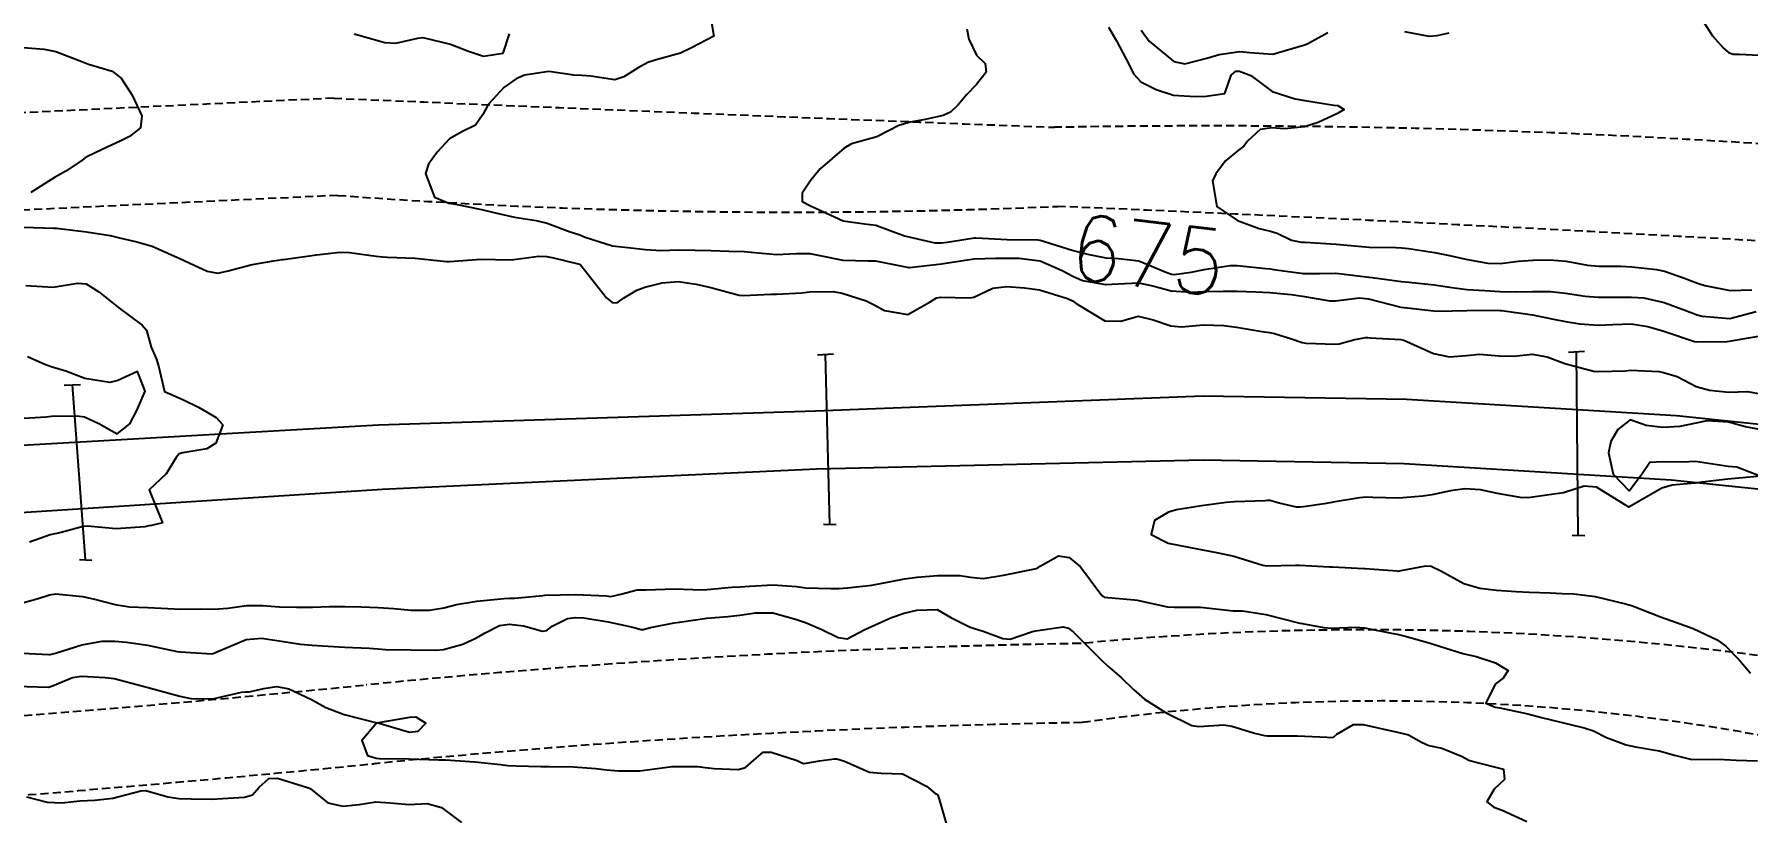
# Model space of a CAD drawing. Header units: metres. Extents: x 292545 to 299085, y 7450245 to 7463078.
# Drawn here: x 294800.8 to 294905.1, y 7462706.4 to 7462753.7 of the extents above; entities that cross this region are included whole.
import ezdxf
from ezdxf.enums import TextEntityAlignment as Align

# ---------------------------------------------------------------- set-up
doc = ezdxf.new("R2010")
doc.units = ezdxf.units.M
doc.linetypes.add('DASHED', pattern=[0.75, 0.5, -0.25])
for name, color, linetype in [('Cotas', 45, 'Continuous'), ('Curvas de Nivel 1m', 11, 'Continuous'), ('Curvas de Nivel 5m', 15, 'Continuous'), ('Linha Férrea', 20, 'Continuous'), ('Pórtico', 62, 'Continuous'), ('Vias Secundárias', 230, 'DASHED')]:
    doc.layers.add(name, color=color, linetype=linetype)
doc.styles.add('Style-STANDARD', font='STANDARD.shx')

msp = doc.modelspace()

# ---------------------------------------------------------------- linework, layer by layer
at = {"layer": 'Curvas de Nivel 1m', "flags": 128}
for points, elevation in [([(294841.82, 7462755.61), (294842.16, 7462753.61), (294840.86, 7462752.92), (294840.15, 7462752.57), (294838.67, 7462752.17), (294838.15, 7462752), (294837.56, 7462751.67), (294836.69, 7462751.12), (294836.14, 7462750.95), (294834.68, 7462751.16), (294834.14, 7462751.22), (294833.66, 7462751.23), (294832.14, 7462751.46), (294830.65, 7462751.24), (294830.14, 7462751.01), (294829.4, 7462750.49), (294828.72, 7462749.76), (294828.45, 7462749.44), (294828.11, 7462748.83), (294827.68, 7462748.19), (294826.85, 7462747.79), (294826.09, 7462747.36), (294825.34, 7462746.55), (294824.81, 7462745.81), (294824.63, 7462745.25), (294825.17, 7462743.81), (294826.05, 7462743.45), (294826.46, 7462743.38), (294828.04, 7462743.06), (294828.96, 7462742.84), (294830.04, 7462742.6), (294831.37, 7462742.39), (294832.03, 7462742.24), (294833.42, 7462741.71), (294833.89, 7462741.57), (294834.02, 7462741.52), (294834.35, 7462741.37), (294836.01, 7462740.86), (294836.93, 7462740.75), (294838.01, 7462740.63), (294838.94, 7462740.57), (294840.01, 7462740.6), (294841.04, 7462740.59), (294842.01, 7462740.56), (294843.08, 7462740.53), (294844.01, 7462740.51), (294844.87, 7462740.43), (294846.01, 7462740.32), (294847.18, 7462740.38), (294848.01, 7462740.38), (294848.72, 7462740.24), (294850.01, 7462739.99), (294851.55, 7462739.95), (294852.01, 7462739.93), (294853.92, 7462739.56), (294854, 7462739.54), (294854.07, 7462739.54), (294856.01, 7462739.75), (294857.45, 7462739.98), (294858.01, 7462740.06), (294859.3, 7462740.11), (294860.01, 7462740.1), (294860.72, 7462740.1), (294862.01, 7462739.93), (294863.36, 7462739.36), (294864, 7462739), (294864.59, 7462738.75), (294865.99, 7462738.5), (294866.77, 7462738.54), (294867.99, 7462738.6), (294868.87, 7462738.41), (294869.99, 7462738.11), (294871.2, 7462738.04), (294871.99, 7462738.08), (294873.14, 7462738.09), (294873.99, 7462738.09), (294875.14, 7462738.06), (294875.98, 7462738.01), (294877.28, 7462737.89), (294877.98, 7462737.8), (294879.63, 7462737.51), (294879.98, 7462737.5), (294881.45, 7462737.68), (294881.98, 7462737.63), (294883.95, 7462737.13), (294883.97, 7462737.13), (294884.15, 7462737.11), (294885.97, 7462736.89), (294886.18, 7462736.88), (294887.97, 7462736.92), (294889.86, 7462736.93), (294889.97, 7462736.92), (294890.09, 7462736.92), (294891.97, 7462736.65), (294893.35, 7462736.38), (294893.97, 7462736.25), (294894.85, 7462736.1), (294895.96, 7462736.02), (294896.85, 7462736.07), (294897.96, 7462736.11), (294898.98, 7462735.95), (294899.96, 7462735.66), (294901.82, 7462735.03), (294901.95, 7462735.01), (294903.8, 7462735.04), (294903.95, 7462735.05), (294904.16, 7462735.09), (294905.96, 7462735.39)], 676), ([(294866.18, 7462754.16), (294866.67, 7462753.31), (294867.25, 7462752.21), (294867.71, 7462751.3), (294868.14, 7462750.83), (294869.07, 7462750.35), (294870.12, 7462750.02), (294871.44, 7462749.94), (294872.12, 7462749.95), (294873.24, 7462750.12), (294873.64, 7462751.24), (294873.91, 7462751.47), (294874.15, 7462751.48), (294874.83, 7462751.22), (294876.13, 7462750.23), (294877.52, 7462749.79), (294878.12, 7462749.69), (294879.87, 7462749.41), (294880.12, 7462749.39), (294880.51, 7462749.15), (294880.11, 7462748.89), (294878.92, 7462748.36), (294878.1, 7462748.08), (294876.88, 7462747.97), (294876.1, 7462748.02), (294875.39, 7462747.92), (294874.63, 7462747.22), (294874.4, 7462746.92), (294874.09, 7462746.68), (294873.3, 7462746.02), (294872.7, 7462745.24), (294872.5, 7462744.81), (294872.77, 7462743.24), (294874.03, 7462742.4), (294875.33, 7462741.91), (294876.03, 7462741.75), (294876.44, 7462741.62), (294877.3, 7462741.19), (294877.92, 7462741.08), (294878.02, 7462741.07), (294878.14, 7462741.07), (294880.02, 7462740.95), (294880.25, 7462740.93), (294882.02, 7462740.78), (294883.66, 7462740.76), (294884.02, 7462740.74), (294884.42, 7462740.7), (294886.01, 7462740.45), (294886.81, 7462740.28), (294888.01, 7462740.03), (294889.25, 7462739.8), (294890, 7462739.77), (294891.11, 7462739.92), (294892.01, 7462739.99), (294893, 7462740.01), (294894.01, 7462739.92), (294895.3, 7462739.68), (294896, 7462739.61), (294897.34, 7462739.61), (294898, 7462739.57), (294899.5, 7462739.42), (294900, 7462739.32), (294901.15, 7462738.91), (294901.99, 7462738.59), (294902.44, 7462738.44), (294903.99, 7462738.13), (294905.31, 7462738.18)], 674), ([(294868.17, 7462753.97), (294868.65, 7462753.3), (294870.15, 7462752.06), (294870.81, 7462751.93), (294872.15, 7462752.26), (294872.91, 7462752.49), (294874.16, 7462752.68), (294874.78, 7462752.6), (294876.16, 7462752.51), (294878.04, 7462753.06), (294878.16, 7462753.1), (294878.22, 7462753.12), (294878.34, 7462753.18), (294879.52, 7462753.82)], 673), ([(294884.17, 7462753.88), (294885.65, 7462753.61), (294886.17, 7462753.64), (294886.89, 7462753.8)], 673), ([(294902.18, 7462754.76), (294902.92, 7462753.63), (294903.59, 7462752.88), (294903.89, 7462752.61), (294904.16, 7462752.51), (294904.53, 7462752.5), (294906.16, 7462752.43)], 673), ([(294800.16, 7462752.92), (294801.43, 7462752.81), (294802.15, 7462752.68), (294803.73, 7462752.06), (294804.14, 7462751.9), (294805.57, 7462751.47), (294806.13, 7462751.04), (294806.78, 7462750.02), (294807.37, 7462748.76), (294807.29, 7462748.02), (294806.62, 7462747.5), (294806.09, 7462747.23), (294805.27, 7462746.86), (294804.08, 7462746.29), (294803.93, 7462746.21), (294803.74, 7462746.06), (294802.75, 7462745.39), (294802.06, 7462745.01), (294800.63, 7462744.1)], 677), ([(294820.3, 7462753.74), (294822.16, 7462753.22), (294822.82, 7462753.17), (294824.17, 7462753.49), (294824.47, 7462753.52), (294826.16, 7462753.11), (294827.25, 7462752.69), (294828.15, 7462752.38), (294829.35, 7462752.57), (294829.75, 7462753.75)], 676), ([(294800.15, 7462741.99), (294802.03, 7462741.93), (294802.19, 7462741.92), (294804.02, 7462741.7), (294805.45, 7462741.48), (294806.02, 7462741.34), (294807.08, 7462741.09), (294808.01, 7462740.83), (294809.91, 7462739.99), (294810, 7462739.94), (294811.35, 7462739.32), (294812, 7462739.18), (294812.62, 7462739.33), (294814, 7462739.69), (294814.21, 7462739.73), (294815.38, 7462739.93), (294815.91, 7462740.02), (294816, 7462740.03), (294816.13, 7462740.04), (294818.01, 7462740.3), (294819.42, 7462740.47), (294820.01, 7462740.45), (294821.64, 7462740.22), (294822.01, 7462740.18), (294822.32, 7462740.16), (294824.01, 7462740.11), (294825.91, 7462739.89), (294826, 7462739.89), (294826.1, 7462739.89), (294828.01, 7462740.04), (294829.75, 7462740.01), (294830.01, 7462740.02), (294831.52, 7462740.22), (294832.01, 7462740.21), (294832.41, 7462740.13), (294834, 7462739.73), (294834.05, 7462739.7), (294834.31, 7462739.39), (294835.65, 7462737.68), (294835.98, 7462737.4), (294836.28, 7462737.38), (294836.67, 7462737.67), (294837.49, 7462738.16), (294837.98, 7462738.33), (294839.03, 7462738.6), (294839.99, 7462738.68), (294841.09, 7462738.52), (294841.98, 7462738.31), (294843.71, 7462737.86), (294843.98, 7462737.83), (294845.64, 7462737.91), (294845.98, 7462737.91), (294847.53, 7462738), (294847.98, 7462738.05), (294849.43, 7462738.07), (294849.98, 7462737.97), (294851.43, 7462737.5), (294851.97, 7462737.24), (294852.54, 7462736.91), (294853.96, 7462736.67), (294855.33, 7462737.45), (294855.72, 7462737.7), (294855.98, 7462737.74), (294857.71, 7462737.68), (294857.98, 7462737.74), (294859.13, 7462738.27), (294859.99, 7462738.38), (294861.07, 7462738.3), (294861.98, 7462738.17), (294863.69, 7462737.64), (294863.98, 7462737.5), (294864.2, 7462737.35), (294865.96, 7462736.29), (294866.93, 7462736.28), (294867.97, 7462736.58), (294868.89, 7462736.36), (294869.96, 7462735.98), (294870.61, 7462735.92), (294871.96, 7462736.05), (294873.19, 7462736.01), (294873.96, 7462735.9), (294875.53, 7462735.64), (294875.96, 7462735.58), (294876.27, 7462735.52), (294877.3, 7462735.19), (294877.95, 7462734.97), (294878.2, 7462734.93), (294879.95, 7462734.87), (294880.2, 7462734.9), (294881.16, 7462735.15), (294881.83, 7462735.27), (294881.95, 7462735.27), (294882.08, 7462735.26), (294883.95, 7462735.15), (294884.14, 7462735.11), (294885.94, 7462734.31), (294886.91, 7462734.11), (294887.94, 7462734.19), (294888.74, 7462734.26), (294889.94, 7462734.16), (294890.83, 7462734.14), (294891.94, 7462734.26), (294892.85, 7462734.1), (294893.93, 7462733.69), (294895.67, 7462733.23), (294895.93, 7462733.21), (294897.62, 7462733.26), (294897.93, 7462733.29), (294899.64, 7462733.21), (294899.93, 7462733.15), (294900.76, 7462732.91), (294901.92, 7462732.29), (294902.73, 7462732.08), (294903.91, 7462731.96), (294905.04, 7462731.99), (294905.91, 7462731.84)], 677), ([(294800.32, 7462738.44), (294801.99, 7462738.34), (294803.46, 7462738.59), (294803.99, 7462738.54), (294804.76, 7462738.05), (294805.97, 7462737.08), (294807.39, 7462736.02), (294807.66, 7462735.72), (294807.94, 7462734.68), (294808.24, 7462734.01), (294808.39, 7462733.55), (294808.75, 7462732), (294809.91, 7462731.48), (294810.83, 7462731.04), (294811.89, 7462730.41), (294812.31, 7462729.96), (294811.87, 7462728.86), (294811.33, 7462728.51), (294809.87, 7462728.27), (294809.65, 7462728.21), (294809.46, 7462727.99), (294808.86, 7462726.98), (294807.83, 7462726.01), (294808.63, 7462724), (294807.97, 7462723.85), (294807.81, 7462723.82), (294807.56, 7462723.76), (294805.81, 7462723.65), (294804.07, 7462723.8), (294803.81, 7462723.79), (294802.47, 7462723.41), (294801.8, 7462723.27), (294800.54, 7462722.84)], 678), ([(294799.89, 7462730.35), (294801.53, 7462730.45), (294801.89, 7462730.49), (294803.44, 7462730.52), (294803.89, 7462730.45), (294804.76, 7462730.05), (294805.88, 7462729.42), (294806.65, 7462730.03), (294807.08, 7462730.84), (294807.58, 7462732.02), (294807.12, 7462733.21), (294805.92, 7462732.67), (294805.43, 7462732.54), (294803.92, 7462732.79), (294802.76, 7462733.23), (294801.93, 7462733.48), (294801.47, 7462733.63), (294800.42, 7462734.1)], 678), ([(294905.89, 7462729.67), (294904.91, 7462729.85), (294903.89, 7462730.13), (294902.58, 7462730.2), (294901.89, 7462730.07), (294900.93, 7462729.87), (294899.89, 7462729.81), (294898.88, 7462729.92), (294897.9, 7462730.27), (294897.16, 7462729.69), (294896.72, 7462728.96), (294896.58, 7462728.26), (294896.88, 7462726.96), (294897.84, 7462725.95), (294898.59, 7462726.94), (294899.1, 7462727.7), (294899.87, 7462727.73), (294901.06, 7462727.71), (294901.87, 7462727.76), (294903.2, 7462727.55), (294903.86, 7462727.46), (294904.39, 7462727.41), (294905.85, 7462726.85), (294903.85, 7462726.67), (294902.28, 7462726.47), (294901.85, 7462726.41), (294900.46, 7462726.3), (294899.84, 7462726.11), (294897.83, 7462724.95), (294895.85, 7462726.18), (294895.1, 7462726.24), (294893.84, 7462725.84), (294893.11, 7462725.73), (294891.84, 7462725.54), (294891.33, 7462725.53), (294889.84, 7462725.8), (294888.8, 7462726.02), (294887.84, 7462726.08), (294886.97, 7462725.95), (294885.84, 7462725.71), (294885.3, 7462725.63), (294883.84, 7462725.51), (294882.25, 7462725.55), (294881.84, 7462725.56), (294881.45, 7462725.53), (294879.83, 7462725.27), (294879.75, 7462725.25), (294879.3, 7462725.17), (294878.03, 7462724.98), (294877.83, 7462724.95), (294877.6, 7462724.95), (294876.56, 7462725.2), (294875.99, 7462725.36), (294875.83, 7462725.36), (294875.71, 7462725.34), (294873.83, 7462725.28), (294873.34, 7462725.24), (294871.83, 7462725.05), (294870.3, 7462724.8), (294869.83, 7462724.65), (294868.97, 7462724.14), (294868.77, 7462723.29), (294869.81, 7462722.77), (294870.43, 7462722.65), (294871.8, 7462722.39), (294872.85, 7462722.19), (294873.79, 7462721.99), (294875.56, 7462721.43), (294875.79, 7462721.39), (294877.54, 7462721.44), (294877.79, 7462721.43), (294879.61, 7462721.34), (294879.79, 7462721.33), (294881.7, 7462721.22), (294881.78, 7462721.22), (294883.16, 7462721.12), (294883.75, 7462721.08), (294883.78, 7462721.07), (294883.82, 7462721.07), (294883.98, 7462721.11), (294885.48, 7462721.4), (294885.79, 7462721.37), (294886.38, 7462721.08), (294887.78, 7462720.32), (294888.75, 7462720.03), (294889.77, 7462719.92), (294890.97, 7462719.83), (294891.77, 7462719.8), (294893.03, 7462719.75), (294893.77, 7462719.71), (294894.47, 7462719.69), (294895.77, 7462719.53), (294897.63, 7462719.08), (294897.76, 7462719.04), (294897.84, 7462719.02), (294898.04, 7462718.95), (294899.75, 7462718.29), (294900.72, 7462717.94), (294901.74, 7462717.58), (294903.2, 7462716.89), (294903.73, 7462716.5), (294904.53, 7462715.68), (294905.23, 7462714.86)], 677), ([(294799.75, 7462719.05), (294801.07, 7462719.4), (294801.76, 7462719.63), (294802.15, 7462719.69), (294803.76, 7462719.53), (294804.42, 7462719.39), (294805.75, 7462719.05), (294806.63, 7462718.9), (294807.75, 7462718.86), (294808.96, 7462718.79), (294809.75, 7462718.75), (294810.96, 7462718.77), (294811.75, 7462718.75), (294812.61, 7462718.82), (294813.75, 7462718.98), (294814.71, 7462718.97), (294815.75, 7462718.89), (294816.79, 7462718.87), (294817.75, 7462718.88), (294818.79, 7462718.92), (294819.75, 7462718.92), (294820.72, 7462718.89), (294821.75, 7462718.86), (294822.71, 7462718.8), (294823.75, 7462718.69), (294824.87, 7462718.69), (294825.75, 7462718.84), (294826.51, 7462719.04), (294827.76, 7462719.25), (294829.41, 7462719.4), (294829.76, 7462719.42), (294830.07, 7462719.43), (294831.76, 7462719.58), (294831.89, 7462719.6), (294833.76, 7462719.64), (294835.64, 7462719.56), (294835.76, 7462719.54), (294835.91, 7462719.53), (294836.52, 7462719.67), (294837.5, 7462719.93), (294837.77, 7462719.94), (294838.05, 7462719.94), (294839.77, 7462720), (294841.44, 7462719.94), (294841.77, 7462719.95), (294843.26, 7462720.1), (294843.77, 7462720.12), (294844.34, 7462720.16), (294845.77, 7462720.24), (294847.19, 7462720.13), (294847.77, 7462720.06), (294849.28, 7462720.01), (294849.77, 7462720.02), (294850.3, 7462720.05), (294851.77, 7462720.22), (294852.84, 7462720.41), (294853.77, 7462720.61), (294854.53, 7462720.71), (294855.78, 7462720.8), (294857.16, 7462720.81), (294857.78, 7462720.71), (294858.56, 7462720.63), (294859.78, 7462720.83), (294861.59, 7462721.18), (294861.78, 7462721.23), (294861.88, 7462721.27), (294862.02, 7462721.37), (294863.14, 7462722), (294863.79, 7462721.9), (294864.47, 7462721.34), (294865.77, 7462719.59), (294865.92, 7462719.48), (294867.76, 7462719.32), (294867.91, 7462719.3), (294869.76, 7462718.9), (294870.16, 7462718.87), (294871.76, 7462718.88), (294873.23, 7462718.71), (294873.75, 7462718.66), (294874.33, 7462718.65), (294875.75, 7462718.44), (294876.78, 7462718.16), (294877.74, 7462717.92), (294879.27, 7462717.64), (294879.74, 7462717.6), (294881.22, 7462717.66), (294881.74, 7462717.63), (294883.59, 7462717.26), (294883.73, 7462717.23), (294884.3, 7462717.1), (294885.73, 7462716.69), (294886.31, 7462716.5), (294887.72, 7462716.07), (294888.53, 7462715.87), (294889.72, 7462715.5), (294890.49, 7462715.03), (294890.18, 7462714.57), (294889.7, 7462714.19), (294889.12, 7462713.05), (294889.69, 7462712.8), (294889.98, 7462712.75), (294891.68, 7462712.39), (294892.52, 7462712.17), (294893.68, 7462711.88), (294895.1, 7462711.55), (294895.67, 7462711.35), (294896.47, 7462710.96), (294897.66, 7462710.5), (294898.22, 7462710.38), (294899.66, 7462710.14), (294900.6, 7462709.87), (294901.65, 7462709.62), (294902.9, 7462709.64), (294903.65, 7462709.62), (294904.35, 7462709.57), (294905.65, 7462709.54)], 678), ([(294799.72, 7462716.11), (294801.72, 7462715.99), (294801.81, 7462716), (294802.12, 7462716.08), (294803.73, 7462716.59), (294804.96, 7462716.81), (294805.73, 7462716.81), (294806.44, 7462716.74), (294807.73, 7462716.56), (294809.53, 7462716.19), (294809.72, 7462716.16), (294811.64, 7462716.05), (294811.72, 7462716.06), (294811.89, 7462716.14), (294813.73, 7462716.91), (294814.66, 7462717), (294815.73, 7462716.83), (294817.02, 7462716.62), (294817.73, 7462716.56), (294818.37, 7462716.53), (294819.73, 7462716.44), (294821.2, 7462716.39), (294821.73, 7462716.34), (294822.19, 7462716.31), (294823.73, 7462716.29), (294825.25, 7462716.27), (294825.72, 7462716.3), (294826.9, 7462716.62), (294827.73, 7462717.02), (294828.21, 7462717.3), (294829.13, 7462717.76), (294829.74, 7462717.85), (294830.59, 7462717.74), (294831.74, 7462717.41), (294832.01, 7462717.46), (294832.34, 7462717.72), (294833.27, 7462718.19), (294833.75, 7462718.26), (294834.27, 7462718.23), (294835.75, 7462717.99), (294837.24, 7462717.67), (294837.74, 7462717.52), (294837.87, 7462717.53), (294838.32, 7462717.65), (294839.75, 7462717.92), (294840.08, 7462717.97), (294841.75, 7462718.2), (294843.03, 7462718.32), (294843.75, 7462718.39), (294844.71, 7462718.54), (294845.75, 7462718.53), (294847.14, 7462718.15), (294847.75, 7462717.95), (294848.74, 7462717.53), (294849.74, 7462717.03), (294850.28, 7462716.96), (294851.32, 7462717.5), (294851.75, 7462717.71), (294852.97, 7462718.26), (294853.75, 7462718.52), (294854.52, 7462718.7), (294855.76, 7462718.74), (294856.58, 7462718.26), (294857.75, 7462717.67), (294858.56, 7462717.41), (294859.74, 7462716.98), (294860.19, 7462716.94), (294861.49, 7462717.37), (294861.74, 7462717.44), (294863.42, 7462717.68), (294863.75, 7462717.61), (294864.04, 7462717.35), (294865.72, 7462715.67), (294866.12, 7462715.32), (294866.97, 7462714.58), (294867.7, 7462713.87), (294868.37, 7462713.29), (294869.68, 7462712.45), (294871.25, 7462711.68), (294871.67, 7462711.62), (294873.19, 7462711.72), (294873.67, 7462711.64), (294875.06, 7462711.22), (294875.66, 7462711.07), (294875.82, 7462711.05), (294877.66, 7462711.06), (294879.48, 7462710.98), (294879.66, 7462710.95), (294879.85, 7462710.97), (294880.06, 7462711.16), (294881.08, 7462711.74), (294881.67, 7462711.75), (294883.46, 7462711.33), (294883.67, 7462711.29), (294884.43, 7462711.11), (294885.22, 7462710.66), (294885.66, 7462710.46), (294886.44, 7462710.3), (294887.65, 7462709.81), (294888.14, 7462709.55), (294889.64, 7462709.16), (294890.2, 7462709.03), (294890.27, 7462708.4), (294889.63, 7462707.81), (294889.19, 7462707.05), (294889.62, 7462706.72), (294890.11, 7462706.54), (294891.61, 7462705.84)], 679), ([(294800.37, 7462707.34), (294801.61, 7462707.01), (294802.52, 7462706.98), (294803.61, 7462707.1), (294804.51, 7462707.15), (294805.62, 7462707.27), (294807.31, 7462707.71), (294807.62, 7462707.72), (294808.96, 7462707.34), (294809.62, 7462707.25), (294810.38, 7462707.22), (294811.62, 7462707.2), (294812.96, 7462707.29), (294813.62, 7462707.32), (294814.1, 7462707.46), (294814.52, 7462707.93), (294815.1, 7462708.45), (294815.63, 7462708.47), (294817.52, 7462707.9), (294817.62, 7462707.85), (294818.7, 7462706.97), (294819.61, 7462706.77), (294820.6, 7462706.87), (294821.61, 7462707.05), (294822.48, 7462706.98), (294823.61, 7462706.87), (294824.73, 7462706.93), (294825.61, 7462706.69), (294826.82, 7462705.79)], 681)]:
    msp.add_lwpolyline(points, dxfattribs=dict(at, elevation=elevation))
at = {"layer": 'Curvas de Nivel 5m', "flags": 128}
for points, elevation in [([(294857.56, 7462754.04), (294857.68, 7462753.42), (294858.15, 7462752.45), (294858.68, 7462751.94), (294858.73, 7462751.41), (294858.14, 7462750.67), (294857.53, 7462750.03), (294857.02, 7462749.43), (294856.57, 7462748.98), (294856.11, 7462748.77), (294855.03, 7462748.54), (294854.11, 7462748.37), (294853.42, 7462748.16), (294852.09, 7462747.49), (294850.55, 7462747.05), (294850.09, 7462746.8), (294848.64, 7462745.53), (294848.07, 7462744.85), (294847.54, 7462744.06), (294847.54, 7462743.55), (294848.05, 7462743.29), (294848.5, 7462743.08), (294850.04, 7462742.38), (294851.34, 7462742.19), (294852.03, 7462742.1), (294853.76, 7462741.47), (294854.02, 7462741.39), (294855.61, 7462741.03), (294856.02, 7462741.03), (294856.37, 7462741.08), (294858.02, 7462741.33), (294858.11, 7462741.33), (294860.02, 7462741.23), (294861.87, 7462741.22), (294862.02, 7462741.2), (294862.28, 7462741.11), (294864.02, 7462740.57), (294865, 7462740.33), (294866.01, 7462740.13), (294866.78, 7462740.09), (294868.01, 7462739.94), (294869.62, 7462739.28), (294870, 7462739.13), (294870.16, 7462739.11), (294871.2, 7462739.26), (294872, 7462739.41), (294873.58, 7462739.66), (294874.01, 7462739.66), (294875.74, 7462739.48), (294876.01, 7462739.45), (294876.22, 7462739.42), (294877.89, 7462739.18), (294878, 7462739.16), (294879, 7462739.17), (294879.98, 7462739.18), (294880, 7462739.18), (294880.18, 7462739.16), (294882, 7462738.95), (294882.21, 7462738.93), (294884, 7462738.68), (294884.46, 7462738.65), (294885.99, 7462738.49), (294887.2, 7462738.29), (294887.98, 7462738.2), (294889.06, 7462738.13), (294889.98, 7462738.08), (294890.96, 7462738.05), (294891.98, 7462738.07), (294893.05, 7462738.07), (294893.98, 7462737.97), (294895.16, 7462737.79), (294895.98, 7462737.73), (294897.2, 7462737.74), (294897.98, 7462737.74), (294898.73, 7462737.69), (294899.98, 7462737.4), (294901.29, 7462736.91), (294901.97, 7462736.65), (294902.29, 7462736.57), (294903.97, 7462736.44), (294905.57, 7462736.86)], 675), ([(294799.72, 7462714.08), (294801.69, 7462714.02), (294801.94, 7462714.09), (294803.16, 7462714.61), (294803.7, 7462714.69), (294805.14, 7462714.6), (294805.7, 7462714.54), (294807.69, 7462714.01), (294809.69, 7462713.46), (294810.35, 7462713.32), (294811.69, 7462713.31), (294813.44, 7462713.7), (294813.69, 7462713.73), (294813.9, 7462713.73), (294814.79, 7462713.93), (294815.57, 7462714.05), (294815.69, 7462714.04), (294816.32, 7462713.91), (294817.69, 7462713.27), (294818.57, 7462712.78), (294819.68, 7462712.36), (294821.67, 7462711.85), (294823.68, 7462712.19), (294824.05, 7462712.2), (294824.66, 7462711.82), (294824.17, 7462711.32), (294823.66, 7462711.25), (294821.67, 7462711.85), (294820.76, 7462710.76), (294821.11, 7462709.86), (294821.64, 7462709.69), (294821.81, 7462709.67), (294823.64, 7462709.65), (294825.43, 7462709.59), (294825.64, 7462709.6), (294825.84, 7462709.6), (294827.64, 7462709.47), (294829.19, 7462709.31), (294829.64, 7462709.25), (294830.15, 7462709.23), (294831.64, 7462709.19), (294832.18, 7462709.18), (294833.64, 7462709.16), (294835, 7462709.06), (294835.64, 7462708.99), (294836.38, 7462708.93), (294837.64, 7462708.93), (294838.28, 7462709.01), (294839.64, 7462709.19), (294841.2, 7462709.18), (294841.64, 7462709.12), (294842.19, 7462709.06), (294843.64, 7462709), (294844.1, 7462709.12), (294844.61, 7462709.58), (294845.16, 7462710.06), (294845.65, 7462710.06), (294847.24, 7462709.55), (294847.52, 7462709.42), (294847.64, 7462709.38), (294847.79, 7462709.39), (294848.59, 7462709.53), (294849.51, 7462709.66), (294849.64, 7462709.65), (294850.12, 7462709.51), (294851.18, 7462709.04), (294851.64, 7462708.84), (294852.34, 7462708.78), (294853.64, 7462708.75), (294855.1, 7462707.99), (294855.62, 7462707.57), (294855.7, 7462707.52), (294855.79, 7462707.45), (294855.87, 7462707.2), (294856.39, 7462705.44)], 680)]:
    msp.add_lwpolyline(points, dxfattribs=dict(at, elevation=elevation))
at = {"layer": 'Linha Férrea', "linetype": 'Continuous'}
for points in [[(294674.81, 7462725), (294696.27, 7462724.79), (294711.97, 7462724.81), (294732.62, 7462725.11), (294754.6, 7462726.06), (294776.67, 7462727.26), (294800.1, 7462728.73), (294821.78, 7462729.97), (294848.36, 7462730.81), (294871.93, 7462731.74), (294884.3, 7462731.53), (294900.73, 7462730.53), (294918.61, 7462728.67), (294931.4, 7462726.72), (294938.88, 7462725.28), (294957.37, 7462720.64), (294968.88, 7462716.95), (294980.32, 7462712.76), (294995.56, 7462707.11), (295013.99, 7462699.29)], [(294674.87, 7462721.2), (294696.15, 7462720.65), (294712.02, 7462720.71), (294732.75, 7462721.2), (294754.79, 7462722.14), (294776.88, 7462723.35), (294800.35, 7462724.66), (294822, 7462726.06), (294848.42, 7462727.29), (294871.94, 7462727.83), (294884.15, 7462727.62), (294900.4, 7462726.62), (294918.11, 7462724.78), (294930.74, 7462722.86), (294938, 7462721.46), (294956.17, 7462716.58), (294967.24, 7462712.8), (294978.82, 7462708.75), (294993.94, 7462703.3)]]:
    msp.add_lwpolyline(points, dxfattribs=at)
at = {"layer": 'Pórtico'}
for points in [[(294848.47, 7462734.23), (294849.45, 7462734.28)], [(294849.23, 7462723.91), (294848.96, 7462734.25)], [(294894.15, 7462734.39), (294895.13, 7462734.44)], [(294894.75, 7462723.24), (294894.64, 7462734.41)], [(294802.66, 7462732.37), (294803.64, 7462732.42)], [(294803.96, 7462721.75), (294803.15, 7462732.4)], [(294848.84, 7462723.93), (294849.61, 7462723.9)], [(294894.37, 7462723.26), (294895.14, 7462723.23)], [(294803.58, 7462721.77), (294804.34, 7462721.74)]]:
    msp.add_lwpolyline(points, dxfattribs=at)
at = {"layer": 'Vias Secundárias', "elevation": 699.68}
for points in [[(294955.95, 7462738.2, 0.111438), (294948.35, 7462741.82, 0.052638), (294906.8, 7462746.99, 0.021321), (294862.89, 7462748.06, -0.000836), (294819.05, 7462749.83), (294748.26, 7462746.52), (294709.94, 7462745.04), (294657.27, 7462744.48), (294626.29, 7462748.37), (294578.8, 7462751.51), (294523.91, 7462753.81), (294480.79, 7462758.62), (294465.13, 7462760.67), (294434.88, 7462764.87), (294359.51, 7462777.03), (294297.71, 7462790.39), (294263.04, 7462797.77)], [(294641.63, 7462711.26, 0.005114), (294680.26, 7462709.31, 0.014755), (294727.57, 7462708.8, 0.008917), (294773.26, 7462710.47, 0.011214), (294821.02, 7462714.15, -0.020697), (294864.47, 7462716.67, -0.058036), (294906.4, 7462715.84, -0.051589), (294938.4, 7462710.69, 0.370868), (294946.23, 7462712.99), (294952.91, 7462728.38, 0.281747), (294947.91, 7462736.07, 0.027501), (294906.26, 7462741.12, 0.003981), (294863.09, 7462743.25, -0.029309), (294819.3, 7462743.92), (294748.72, 7462740.62), (294710.08, 7462740.23), (294657.69, 7462737.67)], [(294614.54, 7462693.26), (294616.75, 7462697.13, -0.214925), (294641.33, 7462706.46, 0.005114), (294680.07, 7462704.5, 0.014755), (294727.66, 7462703.99, 0.008917), (294773.52, 7462705.67, 0.011214), (294821.5, 7462709.36, -0.020697), (294864.55, 7462711.86, -0.081975), (294906.13, 7462711.03, -0.051589), (294937.15, 7462706.04, 0.012), (294937.74, 7462705.9, 0.012)]]:
    msp.add_lwpolyline(points, format="xyb", dxfattribs=at)

# ---------------------------------------------------------------- texts
at = {"layer": 'Cotas', "style": 'Style-STANDARD'}
msp.add_text('675', height=4, rotation=353.3141, dxfattribs=at).set_placement((294868.58, 7462740.31, 675), align=Align.MIDDLE_CENTER)

doc.saveas('drawing.dxf')
